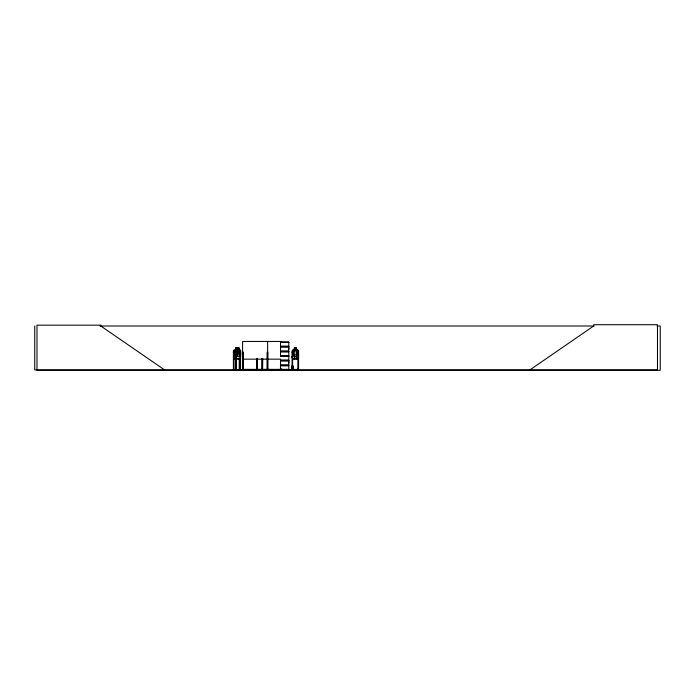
<?xml version="1.0" encoding="UTF-8"?>
<svg xmlns="http://www.w3.org/2000/svg" width="695" height="695" viewBox="0 0 695 695"><rect width="100%" height="100%" fill="white"/><g stroke="black" fill="none" stroke-linecap="round" stroke-linejoin="round"><path stroke-width="1.04" d="M280.511 364.997L280.511 360.922L288.799 360.922L288.79 364.997L280.511 364.997L280.519 362.964M280.511 351.062L280.511 346.996L288.799 346.996L288.79 351.062L280.511 351.062L280.519 349.029M288.79 362.964L288.79 360.922M288.79 349.029L288.79 346.996M292.343 369.862L292.517 365.666M280.433 355.901L288.807 356.022M280.441 369.827L280.511 365.813L288.799 365.813L288.799 369.74M291.648 369.862L292.404 365.666L291.787 369.862L292.082 369.271M291.44 369.862L292.369 365.666L293.716 369.862M291.387 369.862L292.36 365.666M233.416 369.87L233.398 350.879L234.085 350.106L235.57 350.106M240.018 369.87L240.122 352.209M240.262 369.862L240.374 352.209M244.927 369.862L233.451 369.558L244.944 369.558M254.248 369.87L264.291 369.862M254.283 369.575L258.983 369.914L254.283 369.827M298.511 356.717L297.79 358.82L292.777 358.82L292.126 356.717M298.624 356.717L297.842 358.889L292.725 358.889L292.048 356.726M235.744 354.181L234.754 355.901L235.527 355.91M236.231 352.209L236.135 369.914L236.039 350.879L236.552 350.176M233.468 350.914L234.119 350.176L240.096 350.176M237.629 350.176L236.856 350.906L236.856 354.971L237.629 356.717L239.063 356.717L239.836 354.971L239.836 350.906L239.132 350.176M529.885 369.914L593.686 326.007L593.686 324.713L657.479 324.713L657.479 369.914L34.75 369.914L34.75 326.007M294.298 350.176L293.212 350.906L293.212 354.971L294.298 356.717L296.339 356.717L297.425 354.971L297.425 350.906L296.339 350.176L296.339 347.995L294.298 347.995M233.19 369.87L234.024 369.271M99.976 326.007L594.016 326.007M656.992 326.007L660.25 326.007L660.25 370.287L36.991 370.287L36.991 325.173L100.792 325.173L100.792 326.007L164.585 369.914M281.666 341.445L242.598 341.445L242.555 369.914L242.711 369.271M280.511 342.088L288.807 342.088M288.807 342.235L280.511 342.244L280.519 346.18L288.799 346.18L288.799 342.253M280.519 342.496L288.79 342.496M280.459 346.458L288.859 346.458M280.459 346.709L288.859 346.709M235.648 347.995L239.063 347.995M237.577 350.106L236.474 350.106L236.039 350.879M239.063 350.106L240.114 350.106L240.661 350.871L240.67 356.726L240.079 358.889L234.067 358.889L233.398 356.726M294.298 350.106L292.743 350.106L292.048 350.879L292.082 369.914M296.374 350.098L297.851 350.098L298.624 350.862L298.563 369.914M292.777 350.176L297.851 350.098M294.298 350.906L296.339 350.906L296.339 354.971L294.298 354.971M280.459 351.349L288.859 351.349M280.459 351.601L288.859 351.601M233.355 352.209L233.954 352.209L234.024 369.914M239.957 352.209L240.54 352.209M242.598 352.209L243.189 352.209L243.076 369.914L243.033 352.209M292.013 352.209L292.612 352.209L292.612 366.795M298.511 352.209L297.912 352.209L297.842 369.914M236.039 352.938L240.67 352.938M280.519 355.701L288.79 355.701L288.79 351.887L280.511 351.887L280.511 355.805L288.807 355.805M280.511 356.161L288.807 356.17M280.519 356.422L288.79 356.422M240.096 358.82L234.119 358.82L233.468 356.717M242.598 359.159L280.624 359.159M280.511 360.106L288.799 360.106L288.799 356.188M280.459 360.392L288.859 360.392M280.459 360.644L288.859 360.644M280.459 365.275L288.859 365.275M280.459 365.527L288.859 365.527M235.753 369.271L236.448 369.271L236.283 369.914M239.193 369.271L240.6 369.271L240.592 369.914M297.842 369.271L298.581 369.271M265.481 369.584L270.147 369.584L265.447 369.914M284.168 369.584L279.468 369.914M292.682 369.453L297.842 369.453M279.494 369.584L288.79 369.627M233.451 369.827L244.935 369.827M265.516 369.87L270.181 369.87L270.155 369.366M279.529 369.87L288.807 369.74M240.27 369.87L240.218 369.271M242.911 369.862L242.763 352.209M239.836 350.906L239.063 350.176L239.115 347.926L235.57 347.926L235.648 350.176L234.554 350.906L234.554 354.971L235.648 356.717M297.79 350.176L298.624 350.958M240.044 350.176L240.557 350.906L240.54 369.914M235.761 352.634C233.259 350.132 236.639 350.471 236.639 352.895M292.725 365.666L293.655 369.862M236.552 358.82L235.987 356.726L236.526 358.889M292.951 369.862L292.612 365.666L293.455 369.862M292.673 365.666L293.307 369.862M298.442 369.271L298.442 369.914M297.981 369.271L297.981 369.914M296.374 358.889L296.409 347.926L294.228 347.926L294.298 358.889M292.612 369.271L292.682 369.914M292.543 369.271L292.543 369.914M287.869 369.914L287.869 369.366L242.294 369.366L242.294 369.914M286.575 369.366L286.575 369.914M281.883 369.271L281.883 369.914M281.831 369.271L281.831 369.914M281.571 369.271L281.666 369.914M281.475 369.271L281.501 369.914M281.406 369.271L281.353 369.914M281.24 369.271L281.188 369.914M268.861 369.366L268.861 369.914M267.862 369.914L267.818 352.209L267.228 352.209L267.141 369.914M267.792 369.271L267.705 369.914M267.653 341.445L267.558 369.914M267.384 352.209L267.393 369.914L267.254 369.271M262.788 369.271L262.788 369.914M262.727 358.455L262.623 369.914L262.545 369.271M262.189 358.455L262.189 369.914M262.084 358.455L262.024 369.914M257.463 358.455L257.524 369.914M257.358 358.455L257.263 369.914L257.211 358.603M257.046 358.603L257.02 369.914M256.924 358.455L256.855 369.914M256.785 358.603L256.759 369.914M256.62 358.603L256.568 369.914M243.58 369.366L243.58 369.914M243.241 369.271L243.241 369.914M239.957 358.455L239.931 369.914M239.862 358.455L239.792 369.914M239.332 369.271L239.332 369.914M239.262 358.455L239.193 369.914M237.751 347.926L237.751 350.106M237.577 347.926L237.681 350.176M237.525 347.926L237.525 350.106M236.439 369.914L236.396 352.209L235.805 352.209L235.805 369.914M235.831 369.271L235.926 369.914M235.648 350.906L235.648 354.971M233.885 369.271L233.885 369.914M237.316 348.36L236.013 348.36L236.013 349.09L237.316 349.09L237.316 348.36M238.811 348.36L237.881 348.36L237.881 349.09L238.811 349.09L238.811 348.36M295.974 348.36L294.663 348.36L294.663 349.09L295.974 349.09L295.974 348.36M239.063 350.906L237.629 350.906L237.629 354.971L239.063 354.971L239.063 350.906"/></g></svg>
